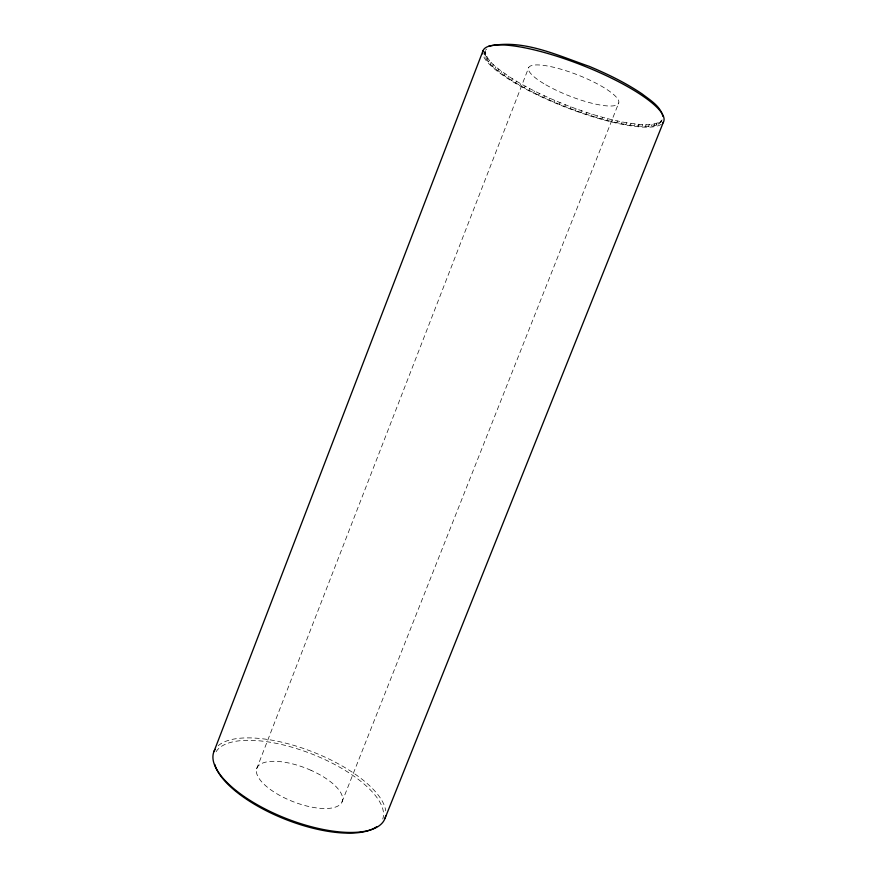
<?xml version="1.0" encoding="UTF-8"?>
<svg xmlns="http://www.w3.org/2000/svg" width="877" height="877" viewBox="0 0 877 877"><rect width="100%" height="100%" fill="white"/><g stroke="black" fill="none" stroke-linecap="round" stroke-linejoin="round"><path stroke-width="0.66" stroke-dasharray="4.38 3.29" d="M662.135 119.831C656.073 130.355 640.243 125.543 630.3 125.203C607.772 121.717 585.935 114.69 564.722 106.468C543.707 98.071 523.021 88.391 504.286 75.586C496.81 69.272 484.17 62.815 484.817 51.568M484.521 53.004L485.222 51.151C487.173 63.089 499.791 69.491 508.55 76.266C526.353 87.853 545.691 96.919 565.391 104.769C585.244 112.486 605.656 119.053 626.66 122.769C637.952 123.876 651.578 127.746 661.576 120.598L660.841 122.429M484.597 54.571L485.299 52.73M485.047 56.26L485.748 54.429M485.869 58.068L486.56 56.249M487.042 59.987L487.733 58.178M488.555 62.004L489.256 60.195M490.418 64.098L491.109 62.311M492.589 66.279L493.28 64.492M495.088 68.527L495.768 66.751M497.873 70.84L498.553 69.064M500.942 73.197L501.622 71.432M504.286 75.586L504.955 73.832M507.871 78.02L508.55 76.266M511.708 80.476L512.376 78.733M515.753 82.942L516.421 81.199M520.006 85.409L520.686 83.677M256.654 768.789L528.721 67.485M524.457 87.875L525.126 86.143M529.072 90.331L529.741 88.61M533.841 92.765L534.51 91.044M538.741 95.165L539.41 93.444M543.773 97.533L544.442 95.823M548.903 99.857L549.572 98.147M554.111 102.127L554.779 100.416M559.394 104.33L560.063 102.62M564.722 106.468L565.391 104.769M570.083 108.54L570.752 106.83M575.465 110.524L576.134 108.814M580.826 112.42L581.506 110.71M586.176 114.218L586.856 112.519M591.482 115.928L592.161 114.218M596.733 117.518L597.412 115.808M601.907 118.998L602.587 117.277M606.983 120.357L607.662 118.636M342.008 801.973L618.734 102.927M611.949 121.596L612.628 119.875M616.772 122.703L617.463 120.971M621.453 123.679L622.144 121.947M625.97 124.512L626.66 122.769M630.3 125.203L630.991 123.449M634.422 125.74L635.123 123.986M638.324 126.135L639.026 124.37M641.997 126.365L642.698 124.6M645.406 126.441L646.119 124.666M648.542 126.354L649.254 124.578M651.403 126.113L652.115 124.326M653.946 125.707L654.67 123.898M656.182 125.137L656.906 123.317M658.079 124.391L658.802 122.572M659.636 123.493L660.37 121.662M485.496 50.274L486.571 49.134M218.187 745.724A91.822 35.847 21.4 0 1 311.894 751.567A91.822 35.847 21.4 0 1 385.727 810.863M216.093 751.764A89.958 35.244 21.4 0 1 313.802 754.768A89.958 35.244 21.4 0 1 382.745 819.019M661.401 124.216A96.996 22.561 21.4 0 1 567.452 107.948A96.996 22.561 21.4 0 1 483.271 55.624M311.072 770.346L308.43 769.206A45.801 17.913 21.4 0 0 258.211 777.044A45.801 17.913 21.4 0 0 330.355 808.221A45.801 17.913 21.4 0 0 311.072 770.346M545.801 84.784A48.388 11.313 21.4 0 0 618.428 103.607A48.388 11.313 21.4 0 0 556.621 68.011A48.388 11.313 21.4 0 0 545.801 84.784"/><path stroke-width="1.32" d="M213.966 751.545L483.008 50.822M385.113 818.077L663.494 121.892M488.752 46.251C522.802 38.588 557.421 55.448 589.114 66.301C607.52 74.008 625.608 82.756 642.172 93.949C650.054 100.088 660.414 106.051 662.946 116.422M376.814 826.627A89.958 35.244 21.4 0 1 287.459 820.148A89.958 35.244 21.4 0 1 214.799 764.459M385.683 815.785A91.822 35.847 21.4 0 1 286.922 818.778A91.822 35.847 21.4 0 1 215.018 749.44M482.799 53.892A96.996 22.561 21.4 0 1 579.302 64.142A96.996 22.561 21.4 0 1 662.639 123.142"/></g></svg>
